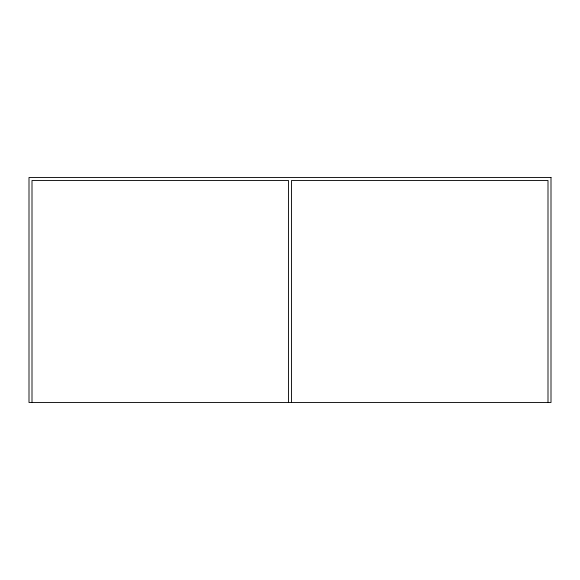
<?xml version="1.0" encoding="UTF-8"?>
<svg xmlns="http://www.w3.org/2000/svg" width="580" height="580" viewBox="0 0 580 580"><rect width="100%" height="100%" fill="white"/><g stroke="black" fill="none" stroke-linecap="round" stroke-linejoin="round"><path stroke-width="0.87" d="M547.999 402.498L547.999 180.503L291.501 180.503L291.501 402.498M288.499 402.498L288.499 180.503L32.002 180.503L32.002 402.498M551 177.502L29 177.502L29 402.498L551 402.498L551 177.502"/></g></svg>
